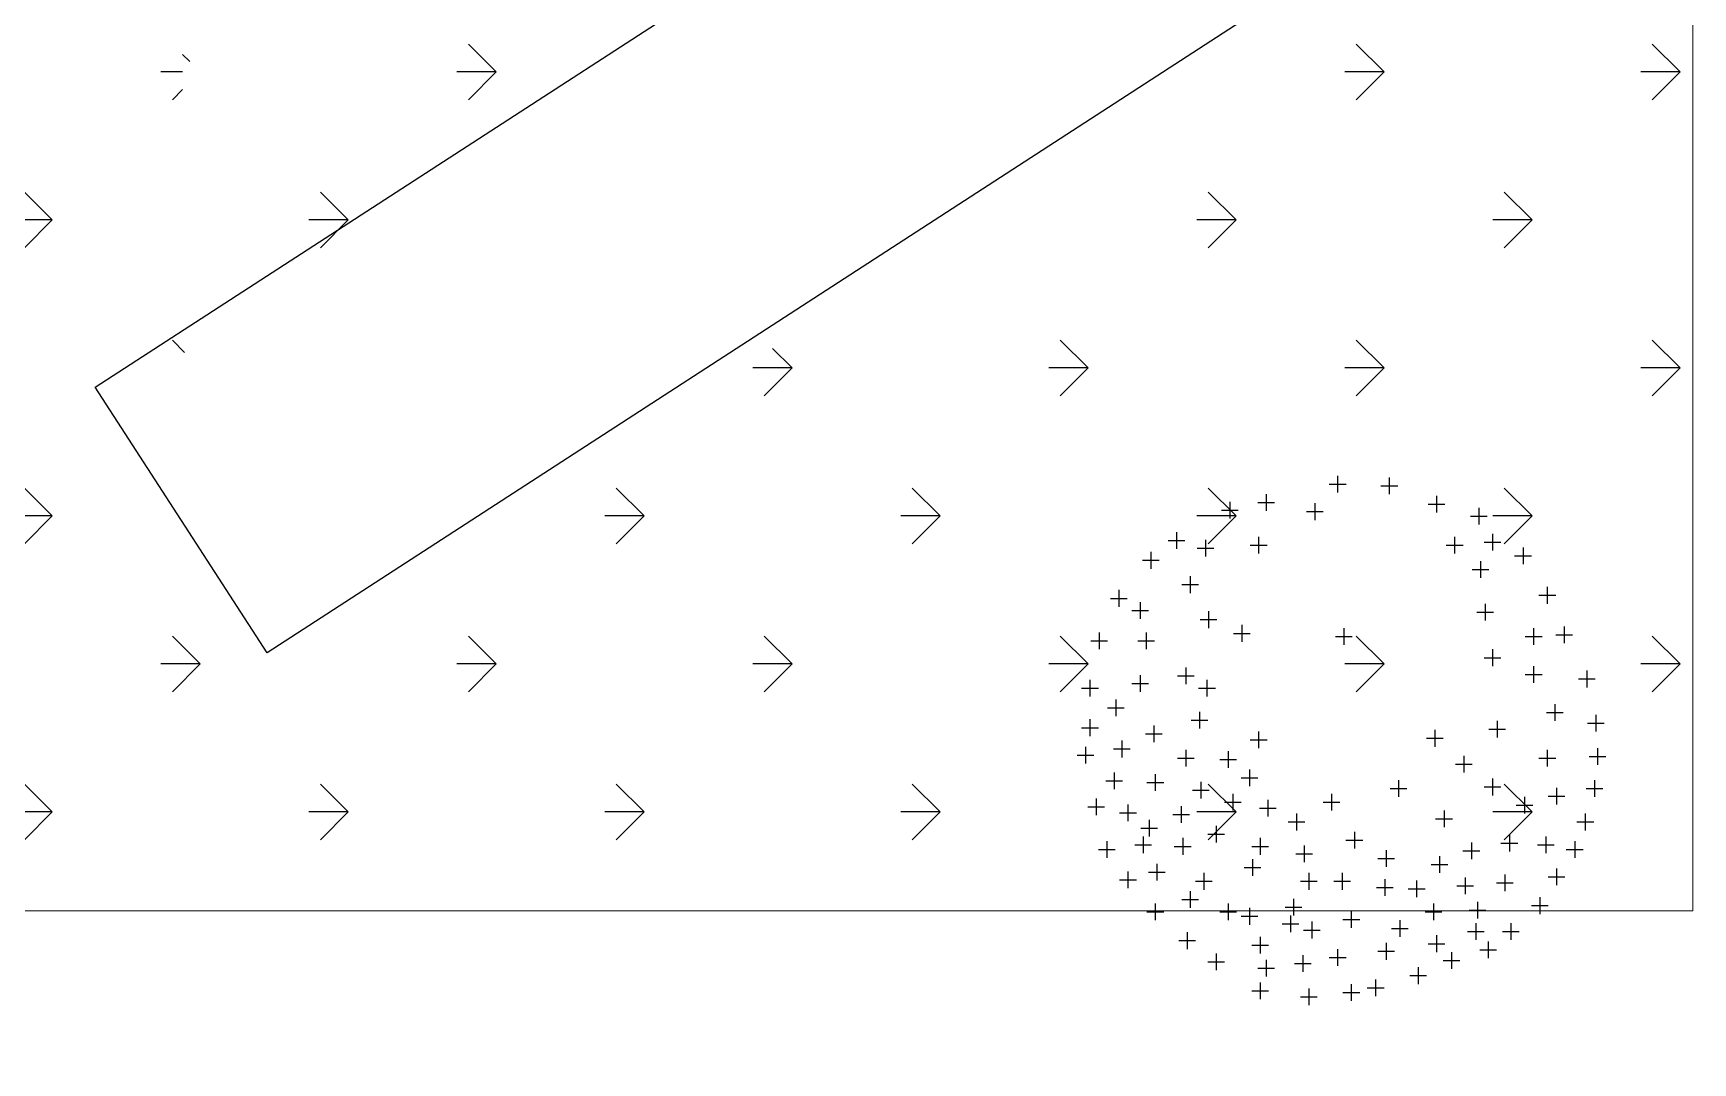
# Model space of a CAD drawing. Header units: inches. Extents: x 203 to 1065, y -1127 to 921.
# Drawn here: x 601.34 to 606.89, y 792.14 to 795.58 of the extents above; entities that cross this region are included whole.
import ezdxf

# ---------------------------------------------------------------- set-up
doc = ezdxf.new("R2010")
doc.units = ezdxf.units.IN
doc.header["$MEASUREMENT"] = 0
doc.layers.add('calle', color=3, linetype='Continuous')
doc.layers.add('Vegetación', color=102, linetype='Continuous')

# ---------------------------------------------------------------- blocks, each defined once
blk = doc.blocks.new('RB13')
for p, q in [((0.00127, 0.49667), (0.00127, 0.4655)), ((-0.09496, 0.49383), (-0.09496, 0.46267)), ((0.01685, 0.48108), (-0.01432, 0.48108)), ((-0.07937, 0.47825), (-0.11054, 0.47825)), ((0.13428, 0.46267), (0.13428, 0.4315)), ((-0.18269, 0.45983), (-0.18269, 0.42867)), ((0.2022, 0.4485), (0.2022, 0.41733)), ((0.04372, 0.44567), (0.04372, 0.4145)), ((0.14987, 0.44708), (0.1187, 0.44708)), ((-0.16711, 0.44425), (-0.19827, 0.44425)), ((-0.26193, 0.43717), (-0.26193, 0.406)), ((0.21779, 0.43292), (0.18662, 0.43292)), ((0.0593, 0.43008), (0.02814, 0.43008)), ((-0.24635, 0.42158), (-0.27752, 0.42158)), ((0.30126, 0.39183), (0.30126, 0.36066)), ((-0.2874, 0.389), (-0.2874, 0.35783)), ((-0.21665, 0.38333), (-0.21665, 0.35216)), ((0.14843, 0.38333), (0.14843, 0.35216)), ((0.24749, 0.37767), (0.24749, 0.3465)), ((0.31684, 0.37625), (0.28567, 0.37625)), ((-0.27182, 0.37342), (-0.30299, 0.37342)), ((-0.20107, 0.36775), (-0.23223, 0.36775)), ((0.16402, 0.36775), (0.13285, 0.36775)), ((-0.34401, 0.3635), (-0.34401, 0.33233)), ((0.26307, 0.36208), (0.2319, 0.36208)), ((0.34937, 0.355), (0.34937, 0.32383)), ((-0.32842, 0.34791), (-0.35959, 0.34791)), ((-0.26476, 0.338), (-0.26476, 0.30683)), ((0.36495, 0.33941), (0.33379, 0.33941)), ((-0.24918, 0.32241), (-0.28035, 0.32241)), ((0.27579, 0.30966), (0.27579, 0.2785)), ((0.29137, 0.29408), (0.2602, 0.29408)), ((-0.38929, 0.28983), (-0.38929, 0.25866)), ((0.4088, 0.28416), (0.4088, 0.253)), ((-0.3737, 0.27425), (-0.40487, 0.27425)), ((0.42439, 0.26858), (0.39322, 0.26858)), ((0.36918, 0.2615), (0.36918, 0.23033)), ((-0.27325, 0.25866), (-0.27325, 0.22749)), ((0.24183, 0.2445), (0.24183, 0.21333)), ((0.38476, 0.24591), (0.3536, 0.24591)), ((-0.25767, 0.24308), (-0.28884, 0.24308)), ((0.25741, 0.22891), (0.22624, 0.22891)), ((0.17956, 0.21899), (0.17956, 0.18783)), ((-0.42042, 0.21616), (-0.42042, 0.18499)), ((-0.36382, 0.21333), (-0.36382, 0.18216)), ((-0.01005, 0.21333), (-0.01005, 0.18216)), ((0.35786, 0.20483), (0.35786, 0.17366)), ((0.44559, 0.20483), (0.44559, 0.17366)), ((0.19515, 0.20341), (0.16398, 0.20341)), ((-0.40483, 0.20058), (-0.436, 0.20058)), ((-0.34823, 0.19774), (-0.3794, 0.19774)), ((0.00553, 0.19774), (-0.02564, 0.19774)), ((0.37344, 0.18924), (0.34228, 0.18924)), ((0.46118, 0.18924), (0.43001, 0.18924)), ((-0.2874, 0.17366), (-0.2874, 0.14249)), ((-0.27182, 0.15808), (-0.30299, 0.15808)), ((-0.36382, 0.14249), (-0.36382, 0.11133)), ((0.28428, 0.13966), (0.28428, 0.10849)), ((-0.46287, 0.13399), (-0.46287, 0.10282)), ((-0.34823, 0.12691), (-0.3794, 0.12691)), ((0.29986, 0.12408), (0.26869, 0.12408)), ((0.36918, 0.12549), (0.36918, 0.09432)), ((-0.44729, 0.11841), (-0.47845, 0.11841)), ((0.24466, 0.11699), (0.24466, 0.08582)), ((0.46257, 0.11699), (0.46257, 0.08582)), ((0.38476, 0.10991), (0.3536, 0.10991)), ((0.26024, 0.10141), (0.22907, 0.10141)), ((0.47816, 0.10141), (0.44699, 0.10141)), ((0.41446, 0.08016), (0.41446, 0.04899)), ((-0.40344, 0.07166), (-0.40344, 0.04049)), ((0.43005, 0.06457), (0.39888, 0.06457)), ((-0.38785, 0.05607), (-0.41902, 0.05607)), ((0.25881, 0.05749), (0.25881, 0.02632)), ((-0.47985, 0.05182), (-0.47985, 0.02066)), ((0.46257, 0.04332), (0.46257, 0.01216)), ((-0.29589, 0.04049), (-0.29589, 0.00932)), ((0.27439, 0.04191), (0.24322, 0.04191)), ((-0.46427, 0.03624), (-0.49543, 0.03624)), ((0.34371, 0.03199), (0.34371, 0.00082)), ((-0.28031, 0.02491), (-0.31148, 0.02491)), ((0.47816, 0.02774), (0.44699, 0.02774)), ((-0.17986, 0.02349), (-0.17986, -0.00768)), ((0.14843, 0.02066), (0.14843, -0.01051)), ((0.35929, 0.01641), (0.32813, 0.01641)), ((-0.16428, 0.00791), (-0.19544, 0.00791)), ((0.16402, 0.00507), (0.13285, 0.00507)), ((0.40314, 0.00366), (0.40314, -0.02751)), ((0.47106, -0.00768), (0.47106, -0.03885)), ((-0.48268, -0.01051), (-0.48268, -0.04168)), ((0.41873, -0.01193), (0.38756, -0.01193)), ((-0.38929, -0.01334), (-0.38929, -0.04451)), ((0.28428, -0.01334), (0.28428, -0.04451)), ((0.20503, -0.01618), (0.20503, -0.04735)), ((-0.23363, -0.02468), (-0.23363, -0.05585)), ((0.48665, -0.02326), (0.45548, -0.02326)), ((-0.4671, -0.02609), (-0.49826, -0.02609)), ((-0.3737, -0.02893), (-0.40487, -0.02893)), ((0.29986, -0.02893), (0.26869, -0.02893)), ((0.22062, -0.03176), (0.18945, -0.03176)), ((-0.21805, -0.04026), (-0.24922, -0.04026)), ((0.16541, -0.05018), (0.16541, -0.08135)), ((0.34088, -0.05868), (0.34088, -0.08985)), ((0.41729, -0.05585), (0.41729, -0.08701)), ((-0.2874, -0.06718), (-0.2874, -0.09835)), ((0.181, -0.06576), (0.14983, -0.06576)), ((-0.47702, -0.07001), (-0.47702, -0.10118)), ((-0.11194, -0.07001), (-0.11194, -0.10118)), ((0.25598, -0.07285), (0.25598, -0.10401)), ((0.43288, -0.07143), (0.40171, -0.07143)), ((0.35646, -0.07426), (0.3253, -0.07426)), ((-0.27182, -0.08276), (-0.30299, -0.08276)), ((-0.46144, -0.0856), (-0.4926, -0.0856)), ((-0.40627, -0.08418), (-0.40627, -0.11535)), ((-0.09635, -0.0856), (-0.12752, -0.0856)), ((0.27156, -0.08843), (0.24039, -0.08843)), ((0.01259, -0.09551), (0.01259, -0.12668)), ((0.19654, -0.09551), (0.19654, -0.12668)), ((-0.39068, -0.09976), (-0.42185, -0.09976)), ((-0.34684, -0.10118), (-0.34684, -0.13235)), ((0.45125, -0.10401), (0.45125, -0.13518)), ((0.13145, -0.10685), (0.13145, -0.13801)), ((0.02817, -0.1111), (-0.003, -0.1111)), ((0.21213, -0.1111), (0.18096, -0.1111)), ((-0.33125, -0.11676), (-0.36242, -0.11676)), ((0.39182, -0.11535), (0.39182, -0.14651)), ((0.29277, -0.11818), (0.29277, -0.14935)), ((0.46684, -0.1196), (0.43567, -0.1196)), ((0.14704, -0.12243), (0.11587, -0.12243)), ((-0.19684, -0.12668), (-0.19684, -0.15785)), ((-0.46004, -0.13235), (-0.46004, -0.16352)), ((0.07768, -0.13235), (0.07768, -0.16352)), ((0.40741, -0.13093), (0.37624, -0.13093)), ((0.30835, -0.13376), (0.27718, -0.13376)), ((-0.18126, -0.14226), (-0.21242, -0.14226)), ((0.3522, -0.14368), (0.3522, -0.17485)), ((-0.44446, -0.14793), (-0.47562, -0.14793)), ((0.09326, -0.14793), (0.0621, -0.14793)), ((0.22768, -0.15501), (0.22768, -0.18618)), ((0.36778, -0.15926), (0.33662, -0.15926)), ((-0.02986, -0.16635), (-0.02986, -0.19752)), ((-0.31853, -0.17202), (-0.31853, -0.20318)), ((0.24326, -0.1706), (0.21209, -0.1706)), ((-0.38646, -0.17485), (-0.38646, -0.20602)), ((0.36352, -0.17485), (0.36352, -0.20602)), ((0.1456, -0.17768), (0.1456, -0.20885)), ((0.28994, -0.17768), (0.28994, -0.20885)), ((-0.01428, -0.18193), (-0.04545, -0.18193)), ((-0.44023, -0.18335), (-0.44023, -0.21452)), ((0.43144, -0.18335), (0.43144, -0.21452)), ((-0.30295, -0.1876), (-0.33412, -0.1876)), ((-0.24778, -0.18618), (-0.24778, -0.21735)), ((-0.37087, -0.19043), (-0.40204, -0.19043)), ((0.3791, -0.19043), (0.34794, -0.19043)), ((0.06353, -0.19185), (0.06353, -0.22302)), ((0.16119, -0.19327), (0.13002, -0.19327)), ((0.30552, -0.19327), (0.27435, -0.19327)), ((-0.42465, -0.19893), (-0.45581, -0.19893)), ((-0.0893, -0.20035), (-0.0893, -0.23152)), ((0.44703, -0.19893), (0.41586, -0.19893)), ((-0.2322, -0.20177), (-0.26337, -0.20177)), ((0.07911, -0.20743), (0.04795, -0.20743)), ((-0.18835, -0.21168), (-0.18835, -0.24285)), ((-0.07371, -0.21593), (-0.10488, -0.21593)), ((0.15975, -0.21735), (0.15975, -0.24852)), ((-0.17277, -0.22727), (-0.20393, -0.22727)), ((0.33805, -0.22585), (0.33805, -0.25702)), ((-0.40627, -0.23435), (-0.40627, -0.26552)), ((0.17534, -0.23293), (0.14417, -0.23293)), ((0.39182, -0.24002), (0.39182, -0.27118)), ((-0.00722, -0.24285), (-0.00722, -0.27402)), ((0.05504, -0.24285), (0.05504, -0.27402)), ((0.25032, -0.24285), (0.25032, -0.27402)), ((0.35363, -0.24143), (0.32247, -0.24143)), ((-0.31004, -0.24568), (-0.31004, -0.27685)), ((-0.39068, -0.24993), (-0.42185, -0.24993)), ((-0.23646, -0.25135), (-0.23646, -0.28252)), ((-0.08647, -0.25418), (-0.08647, -0.28535)), ((0.40741, -0.2556), (0.37624, -0.2556)), ((-0.1459, -0.25702), (-0.1459, -0.28818)), ((0.00836, -0.25843), (-0.02281, -0.25843)), ((0.07062, -0.25843), (0.03946, -0.25843)), ((0.2659, -0.25843), (0.23473, -0.25843)), ((-0.29446, -0.26127), (-0.32563, -0.26127)), ((-0.22088, -0.26693), (-0.25205, -0.26693)), ((-0.07088, -0.26977), (-0.10205, -0.26977)), ((-0.13031, -0.2726), (-0.16148, -0.2726)), ((0.27579, -0.27685), (0.27579, -0.30802)), ((-0.37514, -0.28818), (-0.37514, -0.31935)), ((0.08334, -0.29102), (0.08334, -0.32219)), ((0.29137, -0.29243), (0.2602, -0.29243)), ((-0.2591, -0.29669), (-0.2591, -0.32785)), ((-0.17703, -0.29952), (-0.17703, -0.33069)), ((0.20503, -0.29952), (0.20503, -0.33069)), ((0.34088, -0.29952), (0.34088, -0.33069)), ((-0.35955, -0.30377), (-0.39072, -0.30377)), ((0.09892, -0.3066), (0.06776, -0.3066)), ((0.16541, -0.30802), (0.16541, -0.33919)), ((-0.24352, -0.31227), (-0.27469, -0.31227)), ((-0.16145, -0.3151), (-0.19261, -0.3151)), ((-0.0242, -0.31369), (-0.0242, -0.34485)), ((0.22062, -0.3151), (0.18945, -0.3151)), ((0.35646, -0.3151), (0.3253, -0.3151)), ((0.089, -0.32219), (0.089, -0.35335)), ((0.181, -0.3236), (0.14983, -0.3236)), ((-0.11477, -0.33069), (-0.11477, -0.36185)), ((-0.00862, -0.32927), (-0.03979, -0.32927)), ((0.04938, -0.33352), (0.04938, -0.36469)), ((-0.32136, -0.33635), (-0.32136, -0.36752)), ((-0.25627, -0.33635), (-0.25627, -0.36752)), ((0.10458, -0.33777), (0.07342, -0.33777)), ((-0.09918, -0.34627), (-0.13035, -0.34627)), ((0.06496, -0.3491), (0.0338, -0.3491)), ((-0.30578, -0.35194), (-0.33695, -0.35194)), ((-0.24069, -0.35194), (-0.27186, -0.35194)), ((0.28145, -0.35335), (0.28145, -0.38452)), ((-0.18269, -0.35902), (-0.18269, -0.39019)), ((0.1456, -0.36185), (0.1456, -0.39302)), ((-0.27891, -0.37035), (-0.27891, -0.40152)), ((0.29703, -0.36894), (0.26586, -0.36894)), ((-0.0893, -0.37319), (-0.0893, -0.40435)), ((-0.16711, -0.3746), (-0.19827, -0.3746)), ((0.16119, -0.37744), (0.13002, -0.37744)), ((-0.26333, -0.38594), (-0.2945, -0.38594)), ((0.00127, -0.38452), (0.00127, -0.41569)), ((-0.07371, -0.38877), (-0.10488, -0.38877)), ((-0.21099, -0.39019), (-0.21099, -0.42135)), ((0.22768, -0.39302), (0.22768, -0.42419)), ((0.06636, -0.39585), (0.06636, -0.42702)), ((0.01685, -0.4001), (-0.01432, -0.4001)), ((0.13428, -0.40435), (0.13428, -0.43552)), ((-0.19541, -0.40577), (-0.22657, -0.40577)), ((0.24326, -0.4086), (0.21209, -0.4086)), ((0.08194, -0.41144), (0.05078, -0.41144)), ((-0.14873, -0.41852), (-0.14873, -0.44969)), ((0.14987, -0.41994), (0.1187, -0.41994)), ((-0.13314, -0.43411), (-0.16431, -0.43411)), ((-0.06949, -0.44119), (-0.06949, -0.47236)), ((0.1456, -0.44686), (0.1456, -0.47802)), ((-0.0242, -0.44969), (-0.0242, -0.48086)), ((-0.0539, -0.45677), (-0.08507, -0.45677)), ((0.05504, -0.45819), (0.05504, -0.48936)), ((0.16119, -0.46244), (0.13002, -0.46244)), ((-0.00862, -0.46527), (-0.03979, -0.46527)), ((0.07062, -0.47377), (0.03946, -0.47377))]:
    blk.add_line(p, q)
blk = doc.blocks.new('52312494')
at = {"xscale": 10, "zscale": 10}
blk.add_blockref('RB13', (0.0764, -0.0469), dxfattribs=at)
blk = doc.blocks.new('ARBOL39')
at = {"xscale": 0.15, "yscale": 1.5, "zscale": 0.15}
blk.add_blockref('52312494', (0, 0), dxfattribs=at)

msp = doc.modelspace()

# ---------------------------------------------------------------- hatches: boundary and pattern name
at = {"layer": 'Vegetación', "linetype": 'ByBlock'}
h = msp.add_hatch(dxfattribs=at)
h.set_pattern_fill('GRASS', color=256, scale=0.7, angle=90)
h.set_pattern_definition([(180, (0.00606, 0.5228), (-0.49497475, -0.49497475), [0.13125, -0.8586995]), (135, (0.00606, 0.5228), (-0.49497475, -0.49497475), [0.13125, -0.56875]), (225, (0.00606, 0.5228), (0.49497475, -0.49497475), [0.13125, -0.56875])])
h.paths.add_polyline_path([(606.8884, 800.4381), (593.195, 800.442), (593.1957, 784.0107), (596.8596, 784.0048), (596.8596, 792.6468), (606.8884, 792.6468)])
edge = h.paths.add_edge_path(flags=16)
edge.add_arc((596.909, 795.3339), 1.112, 0, 360)
edge = h.paths.add_edge_path(flags=16)
edge.add_arc((599.6283, 794.3436), 0.529, 0, 360)
edge = h.paths.add_edge_path(flags=16)
edge.add_arc((599.6406, 797.5368), 1.3852, 0, 360)
h.paths.add_polyline_path([(601.5507, 794.3246), (604.8273, 796.4482), (605.4026, 795.5605), (602.1261, 793.4368)], flags=16)
h.paths.add_polyline_path([(602.7527, 795.2663), (602.7527, 798.7783), (601.8372, 798.7783), (601.8372, 795.2663)], flags=16)
h.paths.add_polyline_path([(602.0777, 795.4872), (602.0777, 798.7014), (601.2948, 798.7014), (601.2948, 795.4872)], flags=16)

# ---------------------------------------------------------------- linework, layer by layer
at = {"layer": 'calle'}
msp.add_lwpolyline([(605.3966, 795.634), (602.1201, 793.5103), (601.5447, 794.3981), (604.8212, 796.5218)], close=True, dxfattribs=at)
at = {"layer": 'Vegetación', "linetype": 'Continuous', "lineweight": 0}
msp.add_line((606.8884, 792.6468), (606.8884, 800.4381), dxfattribs=at)
msp.add_lwpolyline([(606.8884, 792.6468), (606.8884, 792.6468), (596.8596, 792.6468), (596.8596, 784.0048)], dxfattribs=at)

# ---------------------------------------------------------------- block references
at = {"layer": 'Vegetación', "xscale": -1.19710281219536, "yscale": 1.19710281219536, "zscale": 1.19710281219536}
msp.add_blockref('ARBOL39', (605.7165, 793.2942), dxfattribs=at)

doc.saveas('drawing.dxf')
